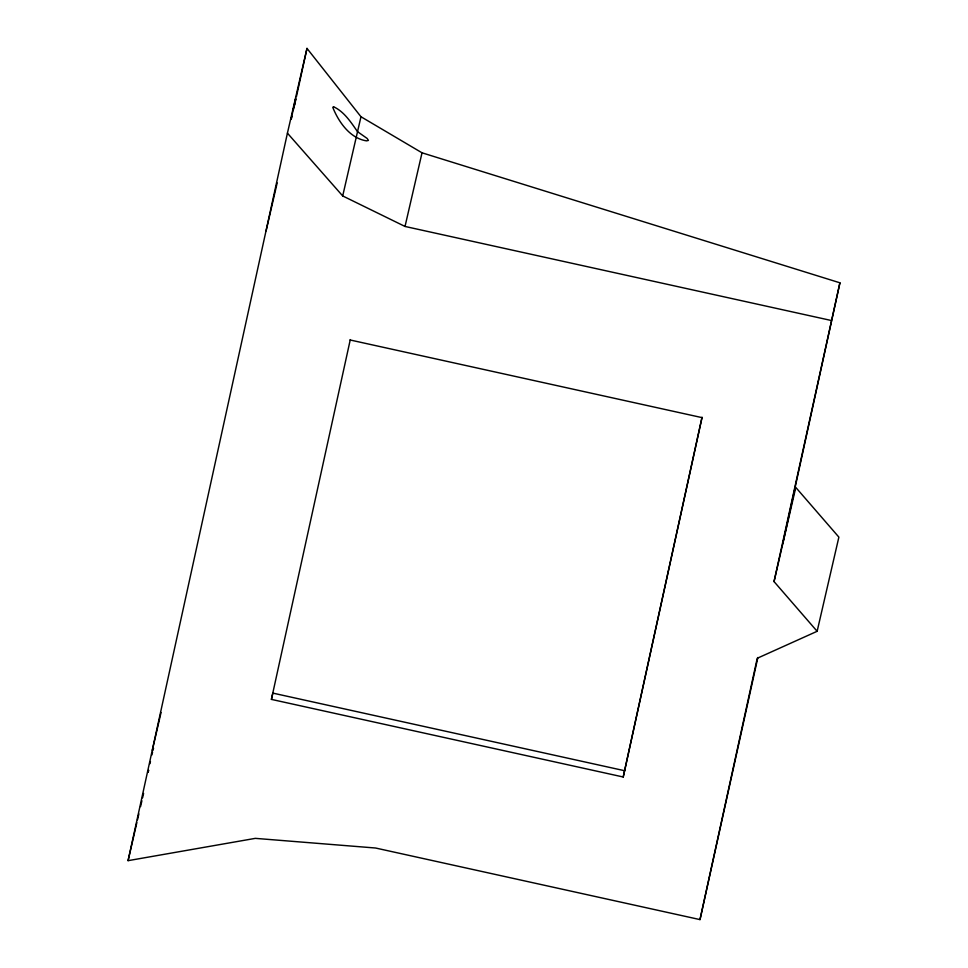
<?xml version="1.0" encoding="UTF-8"?>
<svg xmlns="http://www.w3.org/2000/svg" width="968" height="968" viewBox="0 0 968 968"><rect width="100%" height="100%" fill="white"/><g stroke="black" fill="none" stroke-linecap="round" stroke-linejoin="round"><path stroke-width="1.45" d="M148.201 771.883L148.576 770.141M153.077 750.006L153.452 748.276M295.216 101.144L295.772 98.482L295.216 100.853M757.859 657.502L699.997 919.6L375.572 848.016L255.322 838.361L128.078 860.661L287.423 133.148L306.989 48.4L360.979 116.753L422.024 152.811L839.921 282.813L782.737 543.919M292.106 114.829L293.812 107.145M293.328 109.759L293.812 107.581M149.98 763.691L150.451 761.526M291.235 118.858L291.876 115.918M294.042 106.504L294.683 103.564M294.49 105.512L295.772 99.656M296.414 96.727L306.989 48.4M702.102 417.22L623.223 777.001L271.415 699.392L350.295 339.599M623.223 777.001L701.945 417.607L350.138 339.986M699.997 919.6L757.242 658.276L817.137 631.293L838.881 537.131L795.781 487.424L774.037 581.587L817.137 631.293M774.037 581.587L839.921 282.813M291.223 119.233L291.876 116.354M294.042 106.069L294.683 103.189M151.915 754.931L152.557 752.051M153.077 749.716L153.452 748.095M148.201 772.053L148.576 770.431M266.103 230.844L277.175 182.892M152.315 750.297L161.039 712.521M128.078 860.661L136.839 822.667M137.517 819.739L138.872 813.894M140.554 806.598L141.909 800.754M142.574 797.826L143.591 793.445M831.234 320.481L405.023 226.452L342.696 195.947L360.979 116.753M271.415 699.392L272.855 693.112L624.675 770.734M405.023 226.452L422.024 152.811M287.423 133.148L342.696 195.947M333.536 106.746L332.798 107.436C338.582 121.823 349.908 138.388 366.557 140.856L368.433 140.421L367.114 138.424L357.531 131.684C351.045 122.355 344.136 111.586 333.536 106.746"/></g></svg>
